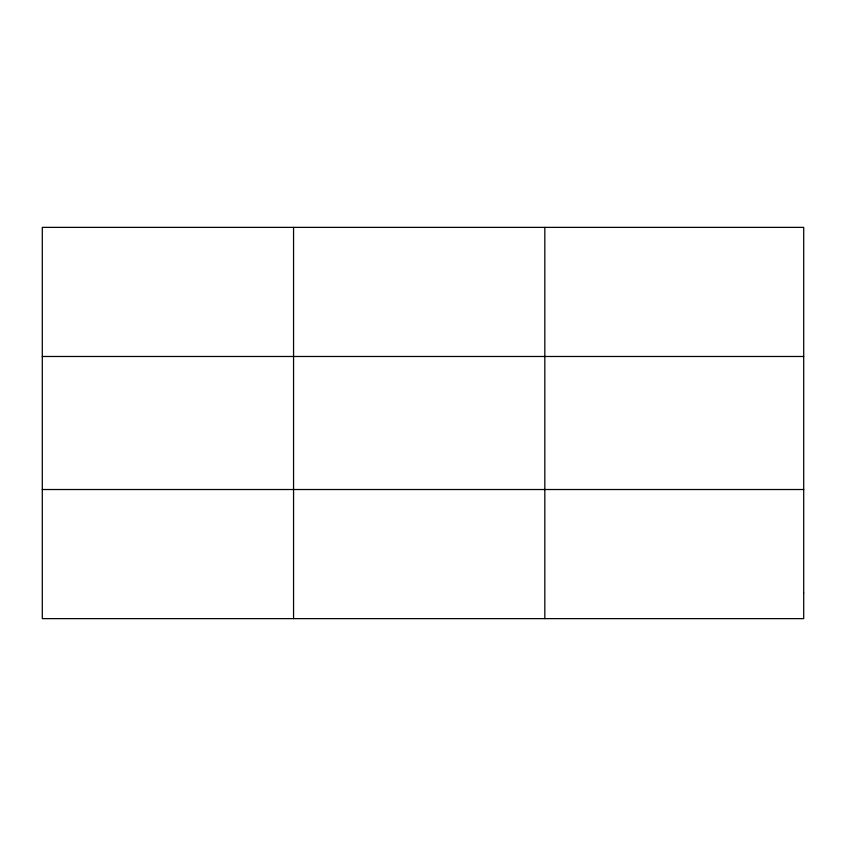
<?xml version="1.0" encoding="UTF-8"?>
<svg xmlns="http://www.w3.org/2000/svg" width="846" height="846" viewBox="0 0 846 846"><rect width="100%" height="100%" fill="white"/><g stroke="black" fill="none" stroke-linecap="round" stroke-linejoin="round"><path stroke-width="1.27" d="M293.562 618.627L293.562 227.373M544.824 618.627L544.824 227.373M42.3 356.483L803.7 356.483M42.3 489.517L803.7 489.517M803.7 592.813L803.7 618.627L42.3 618.627L42.3 227.373L803.7 227.373L803.7 592.813"/></g></svg>
